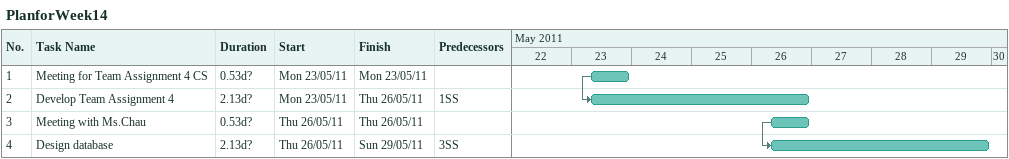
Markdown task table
PlanforWeek14

| ID | Task | Duration | Start | Finish | Predecessors |
|---|---|---|---|---|---|
| 1 | Meeting for Team Assignment 4 CS | 0.53d? | 2011-05-23 | 2011-05-23 |  |
| 2 | Develop Team Assignment 4 | 2.13d? | 2011-05-23 | 2011-05-26 | 1SS |
| 3 | Meeting with Ms.Chau | 0.53d? | 2011-05-26 | 2011-05-26 |  |
| 4 | Design database | 2.13d? | 2011-05-26 | 2011-05-29 | 3SS |
